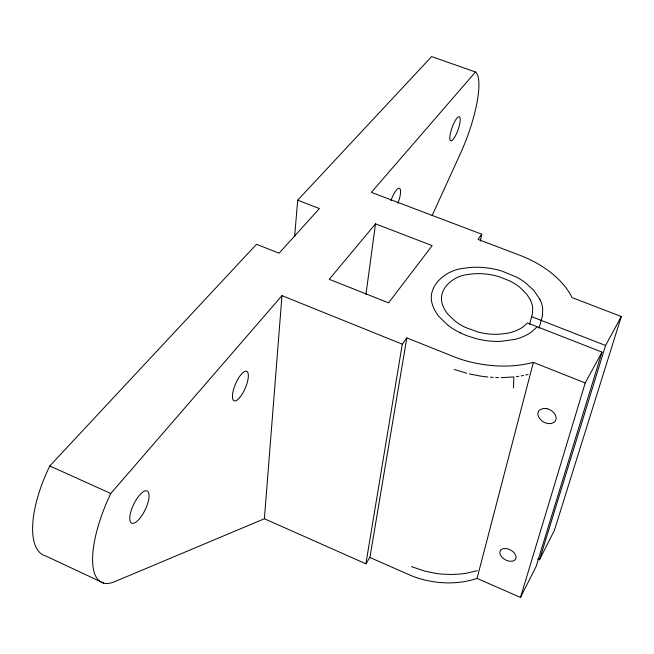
<?xml version="1.0" encoding="UTF-8"?>
<svg xmlns="http://www.w3.org/2000/svg" width="654" height="654" viewBox="0 0 654 654"><rect width="100%" height="100%" fill="white"/><g stroke="black" fill="none" stroke-linecap="round" stroke-linejoin="round"><path stroke-width="0.98" d="M513.472 387.986L513.856 376.941L501.054 377.628M281.98 295.649L110.779 493.5A85.184 30.403 -64.2 0 0 114.548 581.725L264.388 518.753L281.98 295.649L402.292 344.168L406.821 337.897L456.631 357.812A90.759 58.018 12.1 0 0 471.91 362.332A91.691 58.582 12.1 0 0 487.958 365.145L493.353 365.676A92.001 58.77 12.1 0 0 509.278 365.962A90.432 57.814 12.1 0 0 519.39 365.104A92.132 58.86 12 0 0 533.37 362.365L585.216 382.974L601.982 352.089L527.557 322.97L523.453 326.64A46.777 29.863 12 0 1 517.388 330.115A46.164 29.479 12.1 0 1 507.177 333.278L498.577 334.268A46.606 29.749 12.1 0 1 478.197 332.085L465.19 327.327A46.311 29.569 12.1 0 1 455.511 321.441L447.974 314.28A46.14 29.463 12.1 0 1 443.224 306.415C435.834 290.188 452.985 275.694 468.125 274.5A46.132 29.463 12.1 0 1 473.602 273.813A46.598 29.765 12.1 0 1 482.219 273.732L488.023 274.288A46.279 29.561 12.1 0 1 499.394 276.805L509.63 280.868A46.753 29.863 12 0 1 520.094 287.515L526.92 294.406L530.508 300.194M294.611 236.773L297.684 200.181L431.64 56.563L475.499 72.005A60.887 15.189 -70.5 0 1 460.808 152.652L432.049 215.746M365.938 294.423L375.51 223.848L432.171 245.626L388.558 302.851L329.24 279.291L375.51 223.848M264.388 518.753L365.897 563.813L402.292 344.168M365.897 563.813L369.902 557.47L406.821 337.897M480.298 241.195L481.736 234.206L371.358 192.35L475.499 72.005M529.536 324.515L532.397 313.716L532.716 308.099A46.279 29.561 12.1 0 0 530.451 300.153M539.035 328.226L542.395 315.988L542.73 309.129A56.522 36.101 12.1 0 0 539.918 299.45M369.902 557.47L411.775 575.896A77.303 58.492 12.8 0 0 429.122 580.956A78.104 59.064 12.8 0 0 438.221 582.338L442.799 582.722A78.374 59.261 12.7 0 0 460.735 582.134A77.025 58.28 12.8 0 0 465.019 581.48A78.488 59.35 12.7 0 0 477.036 578.406L533.37 362.365M477.036 578.406L520.478 597.437L585.216 382.974M601.982 352.089L536.157 566.421L520.478 597.437M537.662 558.949L539.534 559.75L605.571 345.484L621.3 316.511L572.062 297.603A90.849 58.067 12.1 0 0 566.225 288.103A91.854 58.729 12 0 0 561.075 281.931C549.695 269.775 535.021 261.109 519.57 255.174L478 239.372L481.736 234.206M621.3 316.511L554.388 530.386L539.534 559.75M537.155 326.73L531.547 331.93A57.053 36.428 12 0 1 524.156 336.205A56.506 36.084 12.1 0 1 515.009 339.369L501.119 341.339A56.849 36.297 12.1 0 1 486.78 340.718A56.735 36.223 12.1 0 1 476.202 338.682L466.572 335.608L460.154 332.821M103.667 583.123L45.845 556.031A84.317 33.836 -63.6 0 1 49.794 465.95L256.54 244.294L279.078 253.221L319.414 208.561L297.684 200.181M477.248 570.664L466.972 573.117A75.766 57.029 12.8 0 1 460.441 574.016L451.464 574.498L442.317 574.138A76.82 57.797 12.7 0 1 435.433 573.321L424.184 570.95L411.456 566.626M525.808 374.987L528.113 374.448M521.156 375.911L523.502 375.47M516.325 376.647L518.761 376.303M495.797 377.53L498.43 377.603M490.492 377.227L493.149 377.407M547.006 408.676L543.482 408.407L539.436 410.14A9.647 6.875 28.8 0 0 537.89 413.876A9.548 6.81 28.8 0 0 539.427 418.298L541.88 420.874A9.655 6.883 28.8 0 0 552.025 423.293L554.51 421.92A9.655 6.883 28.8 0 0 556.113 418.2L555.941 416.704A9.655 6.883 28.8 0 0 547.03 408.701M469.302 373.908L479.832 375.968A88.879 57.405 12.1 0 0 487.827 376.99M466.719 373.271L454.228 369.428M531.522 316.61L605.571 345.484M49.794 465.95L110.779 493.5M448.317 325.586L439.128 316.789A56.35 35.986 12.1 0 1 433.373 307.151C424.528 287.269 445.562 269.734 464.038 268.271A56.326 35.978 12.1 0 1 474.142 267.273A56.857 36.322 12.1 0 1 481.164 267.363L488.211 268.042A56.522 36.101 12.1 0 1 502.019 271.099L516.799 277.231A56.759 36.256 12.1 0 1 524.794 282.242L533.689 290.221L539.967 299.491M500.482 550.439A8.592 5.477 28.7 0 1 503.457 548.616L506.343 548.567A8.723 5.551 28.7 0 1 514.723 553.554L515.908 556.031A8.723 5.551 28.7 0 1 512.417 561.165L509.54 561.197A8.723 5.551 28.7 0 1 504.831 559.489L503.433 558.516A8.723 5.551 28.7 0 1 500.474 550.431M390.912 200.647A13.611 3.736 -69.8 0 1 399.43 188.278A13.611 3.736 -69.8 0 1 397.926 203.165M460.228 332.829A56.506 36.084 12.1 0 1 448.382 325.594M454.456 137.536A12.753 3.172 -70.5 0 0 459.811 117.189A12.753 3.172 -70.5 0 0 450.868 131.528A12.753 3.172 -70.5 0 0 454.456 137.536M239.683 397.583A16.015 5.297 -66.8 0 0 247.613 372.159A16.015 5.297 -66.8 0 0 233.862 388.443A16.015 5.297 -66.8 0 0 239.683 397.583M139.539 518.704A17.862 6.368 -64.2 0 0 147.739 491.35A17.862 6.368 -64.2 0 0 130.996 511.166A17.862 6.368 -64.2 0 0 139.539 518.704"/></g></svg>
